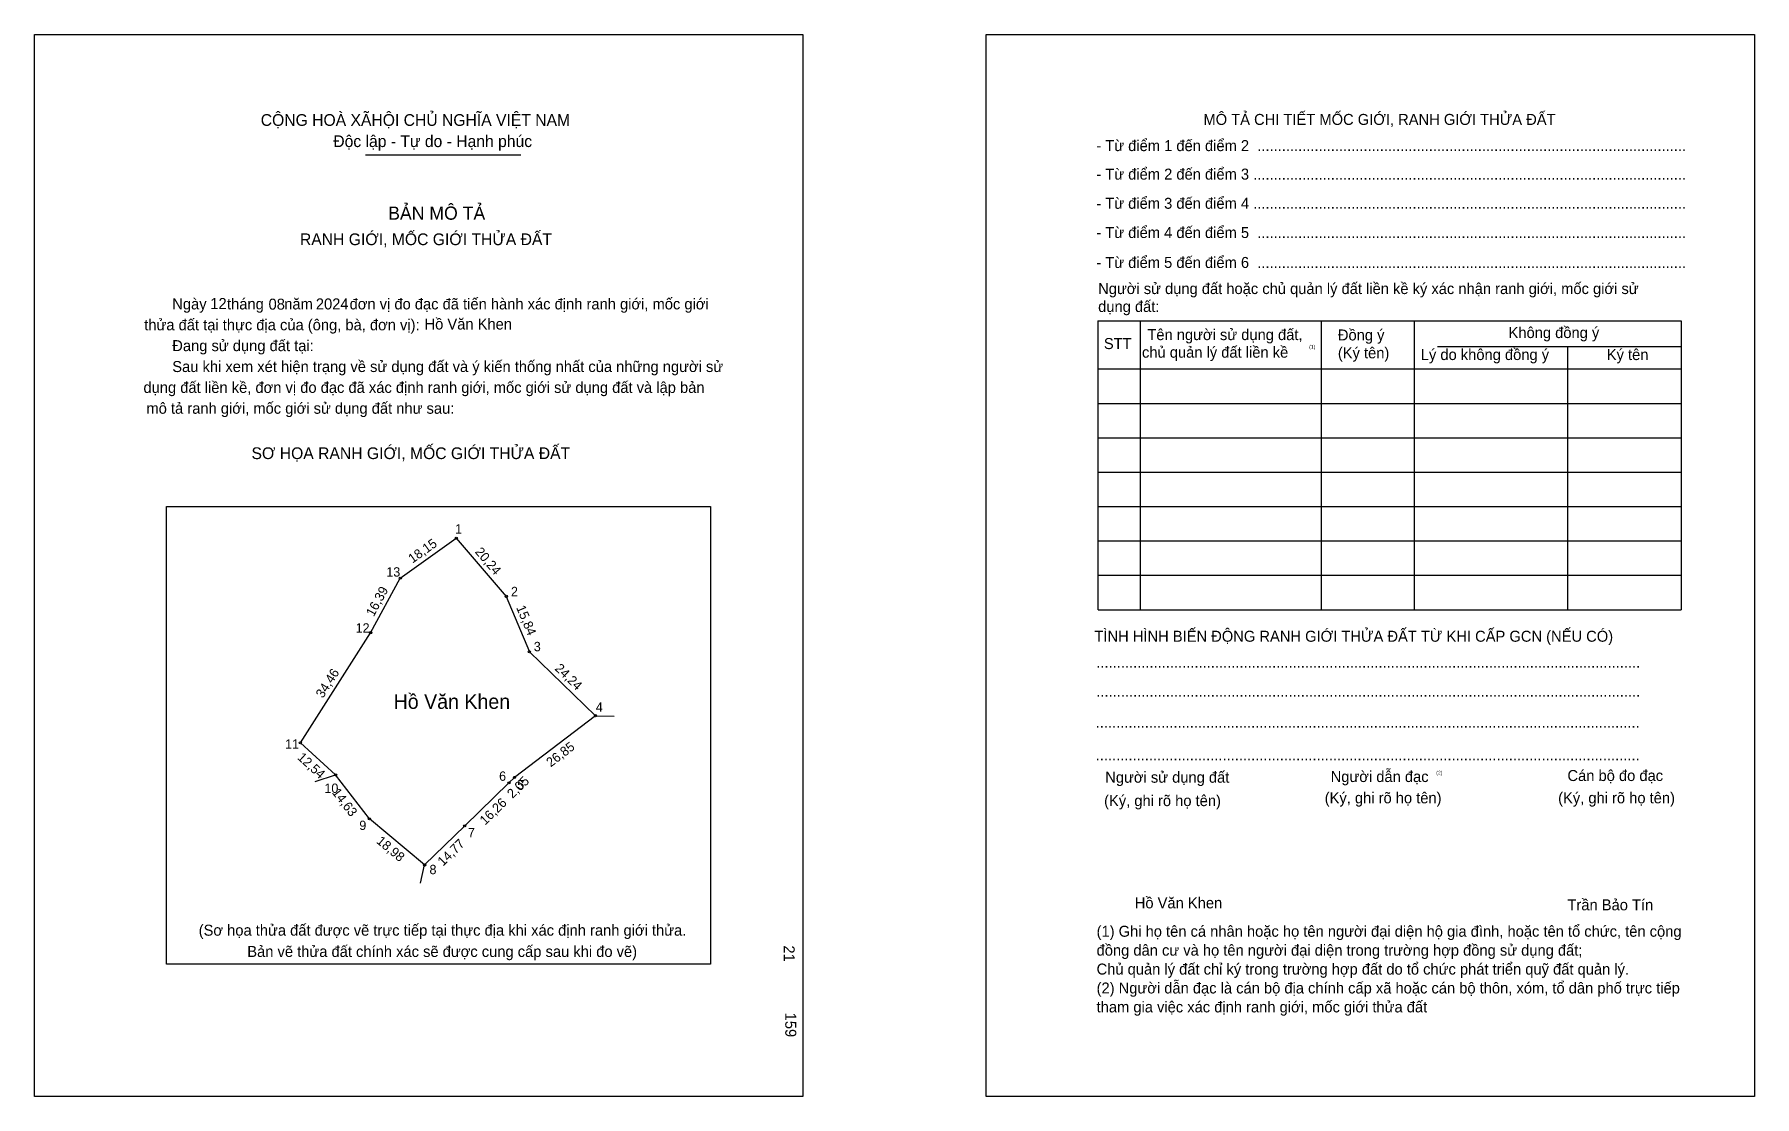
# Model space of a CAD drawing. Extents: x 547082 to 547535, y 1824508 to 1824789.
import ezdxf

# ---------------------------------------------------------------- set-up
doc = ezdxf.new("R2010")
doc.units = 0
for name, color, linetype in [('bmtKhungInTrang1', 7, 'Continuous'), ('bmtKhungInTrang2', 7, 'Continuous'), ('bmtNoiDung', 7, 'Continuous'), ('bmtTemplate', 7, 'Continuous'), ('CanhThua', 7, 'Continuous'), ('ChieuDaiCanhThua', 7, 'Continuous'), ('MocDinhThua', 7, 'Continuous'), ('RauThua', 7, 'Continuous'), ('SoHieuDinhThua', 7, 'Continuous'), ('TenChuSuDung', 7, 'Continuous')]:
    doc.layers.add(name, color=color, linetype=linetype)

msp = doc.modelspace()

# ---------------------------------------------------------------- linework, layer by layer
at = {"layer": 'bmtKhungInTrang1'}
msp.add_lwpolyline([(547081.72, 1824788.56), (547284.35, 1824788.56), (547284.35, 1824508.29), (547081.72, 1824508.29)], close=True, dxfattribs=at)
at = {"layer": 'bmtKhungInTrang2'}
msp.add_lwpolyline([(547332.67, 1824788.56), (547535.3, 1824788.56), (547535.3, 1824508.29), (547332.67, 1824508.29)], close=True, dxfattribs=at)
at = {"layer": 'bmtTemplate'}
for p, q in [((547169.04, 1824756.79), (547210.01, 1824756.79)), ((547373.32, 1824712.96), (547373.32, 1824636.77)), ((547420.99, 1824712.96), (547420.99, 1824636.77)), ((547445.51, 1824713.05), (547445.51, 1824636.77)), ((547515.9, 1824712.96), (547515.9, 1824636.77)), ((547451.73, 1824706.25), (547515.9, 1824706.25)), ((547362.21, 1824700.27), (547515.9, 1824700.27)), ((547362.21, 1824691.19), (547515.9, 1824691.19)), ((547362.21, 1824682.12), (547515.9, 1824682.12)), ((547362.21, 1824673.05), (547515.9, 1824673.05)), ((547362.21, 1824663.98), (547515.9, 1824663.98)), ((547362.21, 1824654.91), (547515.9, 1824654.91)), ((547362.21, 1824645.84), (547515.9, 1824645.84)), ((547362.21, 1824636.77), (547515.9, 1824636.77))]:
    msp.add_line(p, q, dxfattribs=at)
for points in [[(547362.11, 1824712.96), (547515.9, 1824712.96)], [(547362.11, 1824712.96), (547362.11, 1824636.77)], [(547485.99, 1824706.16), (547485.99, 1824636.77)]]:
    msp.add_lwpolyline(points, dxfattribs=at)
msp.add_lwpolyline([(547116.58, 1824543.2), (547116.58, 1824663.97), (547259.96, 1824663.97), (547259.96, 1824543.2)], close=True, dxfattribs=at)
at = {"layer": 'CanhThua'}
for p, q in [((547178.2, 1824645.09), (547192.97, 1824655.63)), ((547192.97, 1824655.63), (547206.15, 1824640.27)), ((547170.37, 1824630.69), (547178.2, 1824645.09)), ((547206.15, 1824640.27), (547212.24, 1824625.64)), ((547151.86, 1824601.63), (547170.37, 1824630.69)), ((547212.24, 1824625.64), (547229.67, 1824608.79)), ((547229.67, 1824608.79), (547208.32, 1824592.5)), ((547161.13, 1824593.19), (547151.86, 1824601.63)), ((547170.05, 1824581.59), (547161.13, 1824593.19)), ((547206.84, 1824591.08), (547195.2, 1824579.73)), ((547208.32, 1824592.5), (547206.84, 1824591.08)), ((547184.62, 1824569.42), (547170.05, 1824581.59)), ((547195.2, 1824579.73), (547184.62, 1824569.42))]:
    msp.add_line(p, q, dxfattribs=at)
at = {"layer": 'MocDinhThua'}
for centre in [(547192.97, 1824655.63), (547178.2, 1824645.09), (547206.15, 1824640.27), (547170.37, 1824630.69), (547212.24, 1824625.64), (547229.67, 1824608.79), (547151.86, 1824601.63), (547161.13, 1824593.19), (547206.84, 1824591.08), (547208.32, 1824592.5), (547170.05, 1824581.59), (547195.2, 1824579.73), (547184.62, 1824569.42)]:
    msp.add_circle(centre, 0.296, dxfattribs=at)
at = {"layer": 'RauThua'}
for p, q in [((547229.67, 1824608.79), (547234.58, 1824608.63)), ((547155.71, 1824591.45), (547161.13, 1824593.19)), ((547183.53, 1824564.63), (547184.62, 1824569.42))]:
    msp.add_line(p, q, dxfattribs=at)

# ---------------------------------------------------------------- texts
at = {"layer": 'bmtNoiDung'}
for s, height, p in [('12', 2.899, (547128.09, 1824716.09)), ('08', 2.899, (547143.46, 1824715.93)), ('2024', 2.899, (547155.93, 1824715.99)), ('Hồ Văn Khen', 2.8993, (547184.58, 1824710.69)), ('Hồ Văn Khen', 2.8993, (547371.86, 1824557.96))]:
    msp.add_text(s, height=height, dxfattribs=at).set_placement(p)
for s, p in [('21', (547279.3, 1824548.19)), ('159', (547279.71, 1824530.44))]:
    msp.add_text(s, height=2.899, rotation=270, dxfattribs=at).set_placement(p)
at = {"layer": 'bmtTemplate'}
for s, height, p in [('CỘNG HOÀ XÃHỘI CHỦ NGHĨA VIỆT NAM', 3.0926, (547141.4, 1824764.42)), ('MÔ TẢ CHI TIẾT MỐC GIỚI, RANH GIỚI THỬA ĐẤT', 2.8982, (547389.97, 1824764.67)), ('Độc lập - Tự do - Hạnh phúc', 3.0926, (547160.53, 1824758.83)), ('- Từ điểm 1 đến điểm 2  .........................................................................................................', 2.8982, (547361.72, 1824757.76)), ('- Từ điểm 2 đến điểm 3 ..........................................................................................................', 2.8982, (547361.72, 1824750.24)), ('BẢN MÔ TẢ', 3.479, (547175, 1824739.66)), ('- Từ điểm 3 đến điểm 4 ..........................................................................................................', 2.8982, (547361.72, 1824742.54)), ('- Từ điểm 4 đến điểm 5  .........................................................................................................', 2.8982, (547361.72, 1824734.83)), ('RANH GIỚI, MỐC GIỚI THỬA ĐẤT', 3.0926, (547151.74, 1824732.95)), ('- Từ điểm 5 đến điểm 6  .........................................................................................................', 2.8982, (547361.72, 1824726.93)), ('Người sử dụng đất hoặc chủ quản lý đất liền kề ký xác nhận ranh giới, mốc giới sử', 2.8982, (547362.21, 1824720.04)), ('Ngày     tháng     năm         đơn vị đo đạc đã tiến hành xác định ranh giới, mốc giới ', 2.8993, (547118.07, 1824715.99)), ('dụng đất:', 2.898, (547362.21, 1824715.32)), ('thửa đất tại thực địa của (ông, bà, đơn vị):', 2.8993, (547110.68, 1824710.48)), ('Tên người sử dụng đất,', 2.8982, (547375.19, 1824707.89)), ('Đồng ý', 2.898, (547425.42, 1824707.8)), ('Không đồng ý', 2.8982, (547470.43, 1824708.43)), ('Đang sử dụng đất tại:', 2.8993, (547118.07, 1824704.98)), ('STT', 2.898, (547363.72, 1824705.53)), ('chủ quản lý đất liền kề', 2.8982, (547373.77, 1824703.25)), ('(1)', 0.966, (547417.85, 1824705.63)), ('Sau khi xem xét hiện trạng về sử dụng đất và ý kiến thống nhất của những người sử ', 2.8993, (547118.07, 1824699.47)), ('(Ký tên)', 2.898, (547425.42, 1824703.08)), ('Lý do không đồng ý', 2.8982, (547447.28, 1824702.63)), ('Ký tên', 2.898, (547496.33, 1824702.63)), ('dụng đất liền kề, đơn vị đo đạc đã xác định ranh giới, mốc giới sử dụng đất và lập bản', 2.8993, (547110.47, 1824693.96)), ('mô tả ranh giới, mốc giới sử dụng đất như sau:', 2.8993, (547111.26, 1824688.46)), ('SƠ HỌA RANH GIỚI, MỐC GIỚI THỬA ĐẤT', 3.0926, (547138.96, 1824676.5)), ('TÌNH HÌNH BIẾN ĐỘNG RANH GIỚI THỬA ĐẤT TỪ KHI CẤP GCN (NẾU CÓ)', 2.8982, (547361.23, 1824628.31)), ('.....................................................................................................................................', 2.90255, (547361.72, 1824621.49)), ('.....................................................................................................................................', 2.90255, (547361.72, 1824613.78)), ('.....................................................................................................................................', 2.90255, (547361.57, 1824605.62)), ('.....................................................................................................................................', 2.90255, (547361.57, 1824597)), ('Người sử dụng đất', 2.8982, (547364.08, 1824591.11)), ('Người dẫn đạc', 2.8982, (547423.52, 1824591.29)), ('(2)', 0.966, (547451.36, 1824593.29)), ('Cán bộ đo đạc', 2.8982, (547485.96, 1824591.56)), ('(Ký, ghi rõ họ tên)', 2.8982, (547421.95, 1824585.67)), ('(Ký, ghi rõ họ tên)', 2.8982, (547483.5, 1824585.67)), ('(Ký, ghi rõ họ tên)', 2.8982, (547363.78, 1824584.94)), ('Trần Bảo Tín', 2.8982, (547485.96, 1824557.44)), ('(Sơ họa thửa đất được vẽ trực tiếp tại thực địa khi xác định ranh giới thửa.', 2.8993, (547125.04, 1824550.75)), ('(1) Ghi họ tên cá nhân hoặc họ tên người đại diện hộ gia đình, hoặc tên tổ chức, tên cộng', 2.8982, (547361.8, 1824550.47)), ('Bản vẽ thửa đất chính xác sẽ được cung cấp sau khi đo vẽ)', 2.8993, (547137.85, 1824545.14)), ('đồng dân cư và họ tên người đại diện trong trường hợp đồng sử dụng đất;', 2.8982, (547361.8, 1824545.48)), ('Chủ quản lý đất chỉ ký trong trường hợp đất do tổ chức phát triển quỹ đất quản lý.', 2.8982, (547361.8, 1824540.49)), ('(2) Người dẫn đạc là cán bộ địa chính cấp xã hoặc cán bộ thôn, xóm, tổ dân phố trực tiếp', 2.8982, (547361.8, 1824535.5)), ('tham gia việc xác định ranh giới, mốc giới thửa đất', 2.8982, (547361.8, 1824530.51))]:
    msp.add_text(s, height=height, dxfattribs=at).set_placement(p)
at = {"layer": 'ChieuDaiCanhThua'}
for s, rotation, p in [('18,15', 35.5017, (547181.41, 1824648.9)), ('20,24', 310.5958, (547197.74, 1824651.96)), ('16,39', 61.4852, (547171.18, 1824634.76)), ('15,84', 292.6416, (547208.71, 1824637.33)), ('34,46', 57.503, (547157.8, 1824613.25)), ('24,24', 315.9561, (547218.77, 1824621.05)), ('12,54', 317.6931, (547150.87, 1824597.52)), ('26,85', 37.3491, (547217.87, 1824595.13)), ('14,63', 307.5543, (547160.07, 1824588.49)), ('2,05', 43.8527, (547207.78, 1824586.84)), ('16,26', 44.2625, (547200.57, 1824579.8)), ('18,98', 320.1365, (547171.71, 1824575.38)), ('14,77', 44.2622, (547189.46, 1824568.97))]:
    msp.add_text(s, height=2.469, rotation=rotation, dxfattribs=at).set_placement(p)
at = {"layer": 'SoHieuDinhThua'}
for s, height, p in [('1', 2.47, (547192.63, 1824656.85)), ('13', 2.469, (547174.51, 1824645.49)), ('2', 2.47, (547207.38, 1824640.32)), ('12', 2.469, (547166.42, 1824630.71)), ('3', 2.47, (547213.4, 1824625.8)), ('4', 2.47, (547229.75, 1824609.83)), ('11', 2.469, (547147.81, 1824600.07)), ('6', 2.47, (547204.25, 1824591.62)), ('10', 2.469, (547158.19, 1824588.42)), ('5', 2.47, (547209.04, 1824589.39)), ('9', 2.47, (547167.39, 1824578.64)), ('7', 2.47, (547196.04, 1824576.73)), ('8', 2.47, (547185.89, 1824566.98))]:
    msp.add_text(s, height=height, dxfattribs=at).set_placement(p)
at = {"layer": 'TenChuSuDung'}
msp.add_text('Hồ Văn Khen', height=3.8614, dxfattribs=at).set_placement((547176.44, 1824610.6))

doc.saveas('drawing.dxf')
